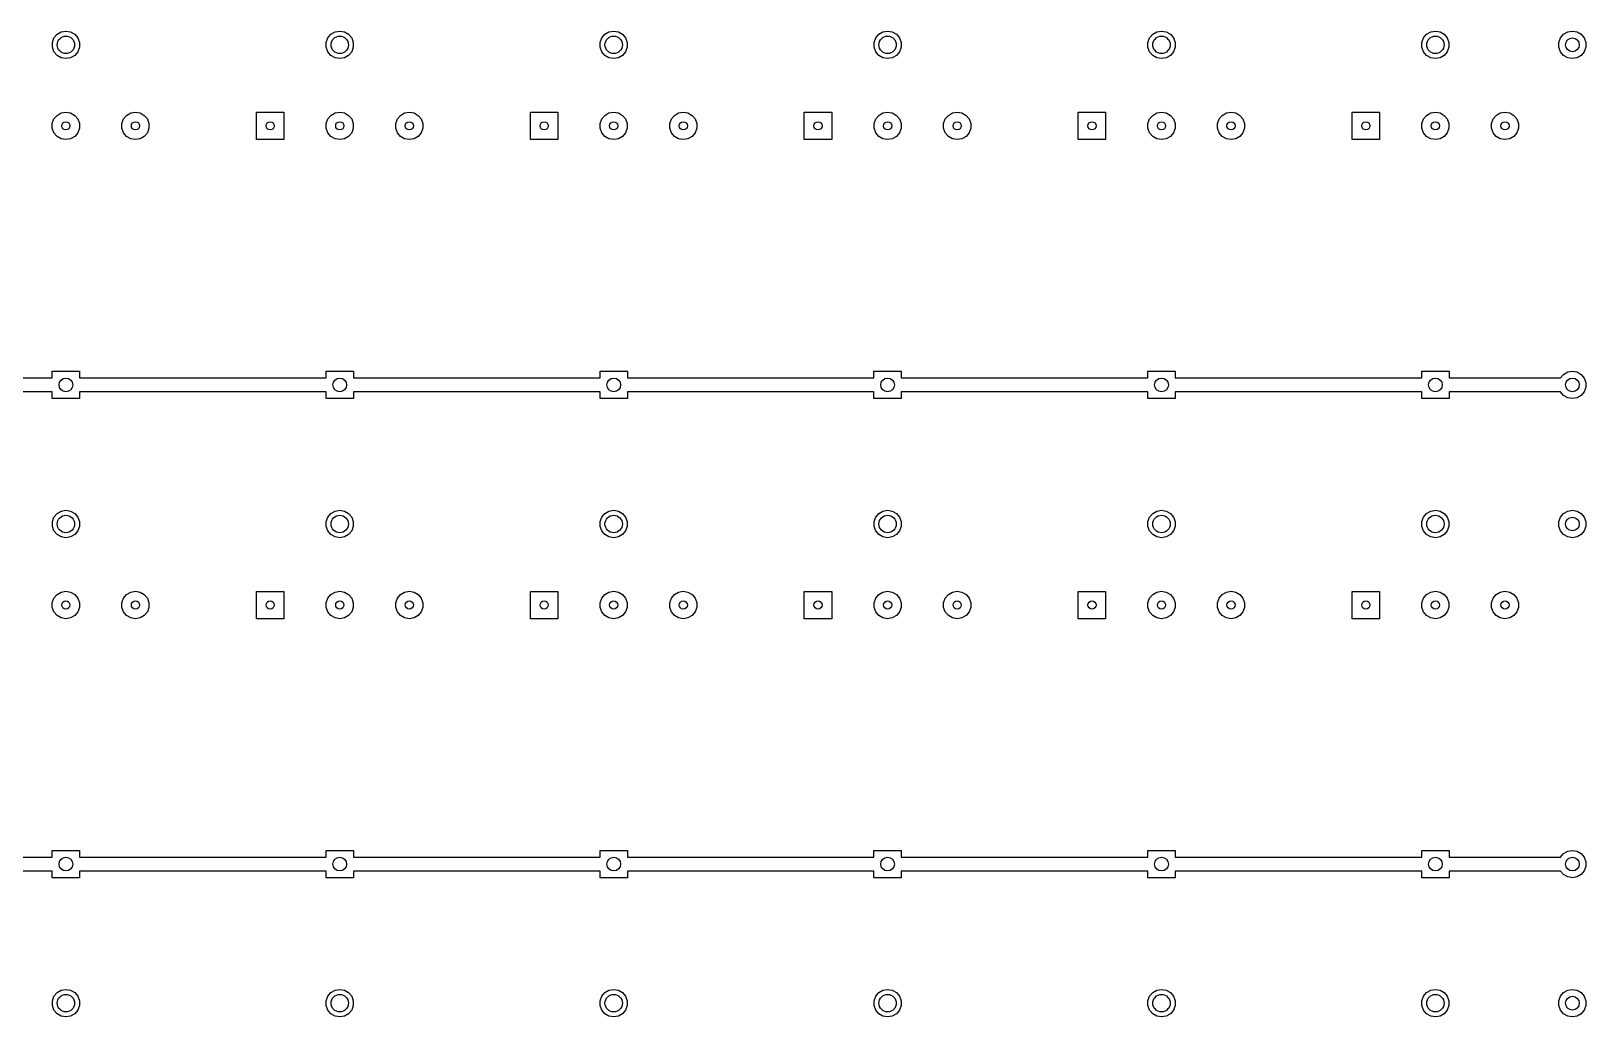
# Model space of a CAD drawing. Extents: x 183 to 424, y -367 to -69.
# Drawn here: x 307 to 420.5, y -291.1 to -219.1 of the extents above; entities that cross this region are included whole.
import ezdxf

# ---------------------------------------------------------------- set-up
doc = ezdxf.new("R2010")
doc.units = 0
doc.header["$MEASUREMENT"] = 0
doc.layers.add('BLACK', color=7, linetype='CONTINUOUS')

msp = doc.modelspace()

# ---------------------------------------------------------------- linework, layer by layer
at = {"layer": 'Black'}
for p, q in [((309.157, -219.137), (309.5, -219.077)), ((309.5, -219.077), (309.843, -219.137)), ((329.157, -219.137), (329.5, -219.077)), ((329.5, -219.077), (329.843, -219.137)), ((349.157, -219.137), (349.5, -219.077)), ((349.5, -219.077), (349.843, -219.137)), ((369.157, -219.137), (369.5, -219.077)), ((369.5, -219.077), (369.843, -219.137)), ((389.157, -219.137), (389.5, -219.077)), ((389.5, -219.077), (389.843, -219.137)), ((409.157, -219.137), (409.5, -219.077)), ((409.5, -219.077), (409.843, -219.137)), ((419.157, -219.137), (419.5, -219.077)), ((419.5, -219.077), (419.843, -219.137)), ((308.512, -219.906), (308.631, -219.578)), ((308.512, -220.254), (308.512, -219.906)), ((308.631, -219.578), (308.855, -219.311)), ((308.855, -219.311), (309.157, -219.137)), ((309.843, -219.137), (310.145, -219.311)), ((310.145, -219.311), (310.369, -219.578)), ((310.369, -219.578), (310.488, -219.906)), ((310.488, -219.906), (310.488, -220.254)), ((328.512, -219.906), (328.631, -219.578)), ((328.512, -220.254), (328.512, -219.906)), ((328.631, -219.578), (328.855, -219.311)), ((328.855, -219.311), (329.157, -219.137)), ((329.843, -219.137), (330.145, -219.311)), ((330.145, -219.311), (330.369, -219.578)), ((330.369, -219.578), (330.488, -219.906)), ((330.488, -219.906), (330.488, -220.254)), ((348.512, -219.906), (348.631, -219.578)), ((348.512, -220.254), (348.512, -219.906)), ((348.631, -219.578), (348.855, -219.311)), ((348.855, -219.311), (349.157, -219.137)), ((349.843, -219.137), (350.145, -219.311)), ((350.145, -219.311), (350.369, -219.578)), ((350.369, -219.578), (350.488, -219.906)), ((350.488, -219.906), (350.488, -220.254)), ((368.512, -219.906), (368.631, -219.578)), ((368.512, -220.254), (368.512, -219.906)), ((368.631, -219.578), (368.855, -219.311)), ((368.855, -219.311), (369.157, -219.137)), ((369.843, -219.137), (370.145, -219.311)), ((370.145, -219.311), (370.369, -219.578)), ((370.369, -219.578), (370.488, -219.906)), ((370.488, -219.906), (370.488, -220.254)), ((388.512, -219.906), (388.631, -219.578)), ((388.512, -220.254), (388.512, -219.906)), ((388.631, -219.578), (388.855, -219.311)), ((388.855, -219.311), (389.157, -219.137)), ((389.843, -219.137), (390.145, -219.311)), ((390.145, -219.311), (390.369, -219.578)), ((390.369, -219.578), (390.488, -219.906)), ((390.488, -219.906), (390.488, -220.254)), ((408.512, -219.906), (408.631, -219.578)), ((408.512, -220.254), (408.512, -219.906)), ((408.631, -219.578), (408.855, -219.311)), ((408.855, -219.311), (409.157, -219.137)), ((409.843, -219.137), (410.145, -219.311)), ((410.145, -219.311), (410.369, -219.578)), ((410.369, -219.578), (410.488, -219.906)), ((410.488, -219.906), (410.488, -220.254)), ((418.512, -219.906), (418.631, -219.578)), ((418.512, -220.254), (418.512, -219.906)), ((418.631, -219.578), (418.855, -219.311)), ((418.855, -219.311), (419.157, -219.137)), ((419.843, -219.137), (420.145, -219.311)), ((420.145, -219.311), (420.369, -219.578)), ((420.369, -219.578), (420.488, -219.906)), ((420.488, -219.906), (420.488, -220.254)), ((308.631, -220.582), (308.512, -220.254)), ((308.855, -220.849), (308.631, -220.582)), ((309.157, -221.023), (308.855, -220.849)), ((309.5, -221.083), (309.157, -221.023)), ((309.843, -221.023), (309.5, -221.083)), ((310.145, -220.849), (309.843, -221.023)), ((310.369, -220.582), (310.145, -220.849)), ((310.488, -220.254), (310.369, -220.582)), ((328.631, -220.582), (328.512, -220.254)), ((328.855, -220.849), (328.631, -220.582)), ((329.157, -221.023), (328.855, -220.849)), ((329.5, -221.083), (329.157, -221.023)), ((329.843, -221.023), (329.5, -221.083)), ((330.145, -220.849), (329.843, -221.023)), ((330.369, -220.582), (330.145, -220.849)), ((330.488, -220.254), (330.369, -220.582)), ((348.631, -220.582), (348.512, -220.254)), ((348.855, -220.849), (348.631, -220.582)), ((349.157, -221.023), (348.855, -220.849)), ((349.5, -221.083), (349.157, -221.023)), ((349.843, -221.023), (349.5, -221.083)), ((350.145, -220.849), (349.843, -221.023)), ((350.369, -220.582), (350.145, -220.849)), ((350.488, -220.254), (350.369, -220.582)), ((368.631, -220.582), (368.512, -220.254)), ((368.855, -220.849), (368.631, -220.582)), ((369.157, -221.023), (368.855, -220.849)), ((369.5, -221.083), (369.157, -221.023)), ((369.843, -221.023), (369.5, -221.083)), ((370.145, -220.849), (369.843, -221.023)), ((370.369, -220.582), (370.145, -220.849)), ((370.488, -220.254), (370.369, -220.582)), ((388.631, -220.582), (388.512, -220.254)), ((388.855, -220.849), (388.631, -220.582)), ((389.157, -221.023), (388.855, -220.849)), ((389.5, -221.083), (389.157, -221.023)), ((389.843, -221.023), (389.5, -221.083)), ((390.145, -220.849), (389.843, -221.023)), ((390.369, -220.582), (390.145, -220.849)), ((390.488, -220.254), (390.369, -220.582)), ((408.631, -220.582), (408.512, -220.254)), ((408.855, -220.849), (408.631, -220.582)), ((409.157, -221.023), (408.855, -220.849)), ((409.5, -221.083), (409.157, -221.023)), ((409.843, -221.023), (409.5, -221.083)), ((410.145, -220.849), (409.843, -221.023)), ((410.369, -220.582), (410.145, -220.849)), ((410.488, -220.254), (410.369, -220.582)), ((418.631, -220.582), (418.512, -220.254)), ((418.855, -220.849), (418.631, -220.582)), ((419.157, -221.023), (418.855, -220.849)), ((419.5, -221.083), (419.157, -221.023)), ((419.843, -221.023), (419.5, -221.083)), ((420.145, -220.849), (419.843, -221.023)), ((420.369, -220.582), (420.145, -220.849)), ((420.488, -220.254), (420.369, -220.582)), ((308.511, -225.826), (308.631, -225.498)), ((308.511, -226.174), (308.511, -225.826)), ((308.631, -225.498), (308.855, -225.231)), ((308.855, -225.231), (309.157, -225.057)), ((309.157, -225.057), (309.5, -224.996)), ((309.5, -224.996), (309.843, -225.057)), ((309.843, -225.057), (310.145, -225.231)), ((310.145, -225.231), (310.369, -225.498)), ((310.369, -225.498), (310.489, -225.826)), ((310.489, -225.826), (310.489, -226.174)), ((313.591, -225.826), (313.711, -225.498)), ((313.591, -226.174), (313.591, -225.826)), ((313.711, -225.498), (313.935, -225.231)), ((313.935, -225.231), (314.237, -225.057)), ((314.237, -225.057), (314.58, -224.996)), ((314.58, -224.996), (314.923, -225.057)), ((314.923, -225.057), (315.225, -225.231)), ((315.225, -225.231), (315.449, -225.498)), ((315.449, -225.498), (315.569, -225.826)), ((315.569, -225.826), (315.569, -226.174)), ((323.42, -227), (323.42, -225)), ((323.42, -225), (325.42, -225)), ((325.42, -225), (325.42, -227)), ((328.511, -225.826), (328.631, -225.498)), ((328.511, -226.174), (328.511, -225.826)), ((328.631, -225.498), (328.855, -225.231)), ((328.855, -225.231), (329.157, -225.057)), ((329.157, -225.057), (329.5, -224.996)), ((329.5, -224.996), (329.843, -225.057)), ((329.843, -225.057), (330.145, -225.231)), ((330.145, -225.231), (330.369, -225.498)), ((330.369, -225.498), (330.489, -225.826)), ((330.489, -225.826), (330.489, -226.174)), ((333.591, -225.826), (333.711, -225.498)), ((333.591, -226.174), (333.591, -225.826)), ((333.711, -225.498), (333.935, -225.231)), ((333.935, -225.231), (334.237, -225.057)), ((334.237, -225.057), (334.58, -224.996)), ((334.58, -224.996), (334.923, -225.057)), ((334.923, -225.057), (335.225, -225.231)), ((335.225, -225.231), (335.449, -225.498)), ((335.449, -225.498), (335.569, -225.826)), ((335.569, -225.826), (335.569, -226.174)), ((343.42, -227), (343.42, -225)), ((343.42, -225), (345.42, -225)), ((345.42, -225), (345.42, -227)), ((348.511, -225.826), (348.631, -225.498)), ((348.511, -226.174), (348.511, -225.826)), ((348.631, -225.498), (348.855, -225.231)), ((348.855, -225.231), (349.157, -225.057)), ((349.157, -225.057), (349.5, -224.996)), ((349.5, -224.996), (349.843, -225.057)), ((349.843, -225.057), (350.145, -225.231)), ((350.145, -225.231), (350.369, -225.498)), ((350.369, -225.498), (350.489, -225.826)), ((350.489, -225.826), (350.489, -226.174)), ((353.591, -225.826), (353.711, -225.498)), ((353.591, -226.174), (353.591, -225.826)), ((353.711, -225.498), (353.935, -225.231)), ((353.935, -225.231), (354.237, -225.057)), ((354.237, -225.057), (354.58, -224.996)), ((354.58, -224.996), (354.923, -225.057)), ((354.923, -225.057), (355.225, -225.231)), ((355.225, -225.231), (355.449, -225.498)), ((355.449, -225.498), (355.569, -225.826)), ((355.569, -225.826), (355.569, -226.174)), ((363.42, -227), (363.42, -225)), ((363.42, -225), (365.42, -225)), ((365.42, -225), (365.42, -227)), ((368.511, -225.826), (368.631, -225.498)), ((368.511, -226.174), (368.511, -225.826)), ((368.631, -225.498), (368.855, -225.231)), ((368.855, -225.231), (369.157, -225.057)), ((369.157, -225.057), (369.5, -224.996)), ((369.5, -224.996), (369.843, -225.057)), ((369.843, -225.057), (370.145, -225.231)), ((370.145, -225.231), (370.369, -225.498)), ((370.369, -225.498), (370.489, -225.826)), ((370.489, -225.826), (370.489, -226.174)), ((373.591, -225.826), (373.711, -225.498)), ((373.591, -226.174), (373.591, -225.826)), ((373.711, -225.498), (373.935, -225.231)), ((373.935, -225.231), (374.237, -225.057)), ((374.237, -225.057), (374.58, -224.996)), ((374.58, -224.996), (374.923, -225.057)), ((374.923, -225.057), (375.225, -225.231)), ((375.225, -225.231), (375.449, -225.498)), ((375.449, -225.498), (375.569, -225.826)), ((375.569, -225.826), (375.569, -226.174)), ((383.42, -227), (383.42, -225)), ((383.42, -225), (385.42, -225)), ((385.42, -225), (385.42, -227)), ((388.511, -225.826), (388.631, -225.498)), ((388.511, -226.174), (388.511, -225.826)), ((388.631, -225.498), (388.855, -225.231)), ((388.855, -225.231), (389.157, -225.057)), ((389.157, -225.057), (389.5, -224.996)), ((389.5, -224.996), (389.843, -225.057)), ((389.843, -225.057), (390.145, -225.231)), ((390.145, -225.231), (390.369, -225.498)), ((390.369, -225.498), (390.489, -225.826)), ((390.489, -225.826), (390.489, -226.174)), ((393.591, -225.826), (393.711, -225.498)), ((393.591, -226.174), (393.591, -225.826)), ((393.711, -225.498), (393.935, -225.231)), ((393.935, -225.231), (394.237, -225.057)), ((394.237, -225.057), (394.58, -224.996)), ((394.58, -224.996), (394.923, -225.057)), ((394.923, -225.057), (395.225, -225.231)), ((395.225, -225.231), (395.449, -225.498)), ((395.449, -225.498), (395.569, -225.826)), ((395.569, -225.826), (395.569, -226.174)), ((403.42, -227), (403.42, -225)), ((403.42, -225), (405.42, -225)), ((405.42, -225), (405.42, -227)), ((408.511, -225.826), (408.631, -225.498)), ((408.511, -226.174), (408.511, -225.826)), ((408.631, -225.498), (408.855, -225.231)), ((408.855, -225.231), (409.157, -225.057)), ((409.157, -225.057), (409.5, -224.996)), ((409.5, -224.996), (409.843, -225.057)), ((409.843, -225.057), (410.145, -225.231)), ((410.145, -225.231), (410.369, -225.498)), ((410.369, -225.498), (410.489, -225.826)), ((410.489, -225.826), (410.489, -226.174)), ((413.591, -225.826), (413.711, -225.498)), ((413.591, -226.174), (413.591, -225.826)), ((413.711, -225.498), (413.935, -225.231)), ((413.935, -225.231), (414.237, -225.057)), ((414.237, -225.057), (414.58, -224.996)), ((414.58, -224.996), (414.923, -225.057)), ((414.923, -225.057), (415.225, -225.231)), ((415.225, -225.231), (415.449, -225.498)), ((415.449, -225.498), (415.569, -225.826)), ((415.569, -225.826), (415.569, -226.174)), ((308.631, -226.502), (308.511, -226.174)), ((308.855, -226.769), (308.631, -226.502)), ((309.157, -226.943), (308.855, -226.769)), ((309.5, -227.004), (309.157, -226.943)), ((309.843, -226.943), (309.5, -227.004)), ((310.145, -226.769), (309.843, -226.943)), ((310.369, -226.502), (310.145, -226.769)), ((310.489, -226.174), (310.369, -226.502)), ((313.711, -226.502), (313.591, -226.174)), ((313.935, -226.769), (313.711, -226.502)), ((314.237, -226.943), (313.935, -226.769)), ((314.58, -227.004), (314.237, -226.943)), ((314.923, -226.943), (314.58, -227.004)), ((315.225, -226.769), (314.923, -226.943)), ((315.449, -226.502), (315.225, -226.769)), ((315.569, -226.174), (315.449, -226.502)), ((325.42, -227), (323.42, -227)), ((328.631, -226.502), (328.511, -226.174)), ((328.855, -226.769), (328.631, -226.502)), ((329.157, -226.943), (328.855, -226.769)), ((329.5, -227.004), (329.157, -226.943)), ((329.843, -226.943), (329.5, -227.004)), ((330.145, -226.769), (329.843, -226.943)), ((330.369, -226.502), (330.145, -226.769)), ((330.489, -226.174), (330.369, -226.502)), ((333.711, -226.502), (333.591, -226.174)), ((333.935, -226.769), (333.711, -226.502)), ((334.237, -226.943), (333.935, -226.769)), ((334.58, -227.004), (334.237, -226.943)), ((334.923, -226.943), (334.58, -227.004)), ((335.225, -226.769), (334.923, -226.943)), ((335.449, -226.502), (335.225, -226.769)), ((335.569, -226.174), (335.449, -226.502)), ((345.42, -227), (343.42, -227)), ((348.631, -226.502), (348.511, -226.174)), ((348.855, -226.769), (348.631, -226.502)), ((349.157, -226.943), (348.855, -226.769)), ((349.5, -227.004), (349.157, -226.943)), ((349.843, -226.943), (349.5, -227.004)), ((350.145, -226.769), (349.843, -226.943)), ((350.369, -226.502), (350.145, -226.769)), ((350.489, -226.174), (350.369, -226.502)), ((353.711, -226.502), (353.591, -226.174)), ((353.935, -226.769), (353.711, -226.502)), ((354.237, -226.943), (353.935, -226.769)), ((354.58, -227.004), (354.237, -226.943)), ((354.923, -226.943), (354.58, -227.004)), ((355.225, -226.769), (354.923, -226.943)), ((355.449, -226.502), (355.225, -226.769)), ((355.569, -226.174), (355.449, -226.502)), ((365.42, -227), (363.42, -227)), ((368.631, -226.502), (368.511, -226.174)), ((368.855, -226.769), (368.631, -226.502)), ((369.157, -226.943), (368.855, -226.769)), ((369.5, -227.004), (369.157, -226.943)), ((369.843, -226.943), (369.5, -227.004)), ((370.145, -226.769), (369.843, -226.943)), ((370.369, -226.502), (370.145, -226.769)), ((370.489, -226.174), (370.369, -226.502)), ((373.711, -226.502), (373.591, -226.174)), ((373.935, -226.769), (373.711, -226.502)), ((374.237, -226.943), (373.935, -226.769)), ((374.58, -227.004), (374.237, -226.943)), ((374.923, -226.943), (374.58, -227.004)), ((375.225, -226.769), (374.923, -226.943)), ((375.449, -226.502), (375.225, -226.769)), ((375.569, -226.174), (375.449, -226.502)), ((385.42, -227), (383.42, -227)), ((388.631, -226.502), (388.511, -226.174)), ((388.855, -226.769), (388.631, -226.502)), ((389.157, -226.943), (388.855, -226.769)), ((389.5, -227.004), (389.157, -226.943)), ((389.843, -226.943), (389.5, -227.004)), ((390.145, -226.769), (389.843, -226.943)), ((390.369, -226.502), (390.145, -226.769)), ((390.489, -226.174), (390.369, -226.502)), ((393.711, -226.502), (393.591, -226.174)), ((393.935, -226.769), (393.711, -226.502)), ((394.237, -226.943), (393.935, -226.769)), ((394.58, -227.004), (394.237, -226.943)), ((394.923, -226.943), (394.58, -227.004)), ((395.225, -226.769), (394.923, -226.943)), ((395.449, -226.502), (395.225, -226.769)), ((395.569, -226.174), (395.449, -226.502)), ((405.42, -227), (403.42, -227)), ((408.631, -226.502), (408.511, -226.174)), ((408.855, -226.769), (408.631, -226.502)), ((409.157, -226.943), (408.855, -226.769)), ((409.5, -227.004), (409.157, -226.943)), ((409.843, -226.943), (409.5, -227.004)), ((410.145, -226.769), (409.843, -226.943)), ((410.369, -226.502), (410.145, -226.769)), ((410.489, -226.174), (410.369, -226.502)), ((413.711, -226.502), (413.591, -226.174)), ((413.935, -226.769), (413.711, -226.502)), ((414.237, -226.943), (413.935, -226.769)), ((414.58, -227.004), (414.237, -226.943)), ((414.923, -226.943), (414.58, -227.004)), ((415.225, -226.769), (414.923, -226.943)), ((415.449, -226.502), (415.225, -226.769)), ((415.569, -226.174), (415.449, -226.502)), ((308.501, -244.412), (308.501, -243.921)), ((308.501, -243.921), (310.499, -243.921)), ((310.499, -243.921), (310.499, -244.412)), ((328.501, -244.412), (328.501, -243.921)), ((328.501, -243.921), (330.499, -243.921)), ((330.499, -243.921), (330.499, -244.412)), ((348.501, -244.412), (348.501, -243.921)), ((348.501, -243.921), (350.499, -243.921)), ((350.499, -243.921), (350.499, -244.412)), ((368.501, -244.412), (368.501, -243.921)), ((368.501, -243.921), (370.499, -243.921)), ((370.499, -243.921), (370.499, -244.412)), ((388.501, -244.412), (388.501, -243.921)), ((388.501, -243.921), (390.499, -243.921)), ((390.499, -243.921), (390.499, -244.412)), ((408.501, -244.412), (408.501, -243.921)), ((408.501, -243.921), (410.499, -243.921)), ((410.499, -243.921), (410.499, -244.412)), ((418.855, -244.151), (419.157, -243.977)), ((419.157, -243.977), (419.5, -243.917)), ((419.5, -243.917), (419.843, -243.977)), ((419.843, -243.977), (420.145, -244.151)), ((290.499, -244.412), (308.501, -244.412)), ((310.499, -244.412), (328.501, -244.412)), ((330.499, -244.412), (348.501, -244.412)), ((350.499, -244.412), (368.501, -244.412)), ((370.499, -244.412), (388.501, -244.412)), ((390.499, -244.412), (408.501, -244.412)), ((410.499, -244.412), (418.636, -244.412)), ((418.636, -244.412), (418.855, -244.151)), ((420.145, -244.151), (420.369, -244.418)), ((420.369, -244.418), (420.488, -244.746)), ((420.488, -245.094), (420.369, -245.422)), ((420.488, -244.746), (420.488, -245.094)), ((308.501, -245.428), (290.499, -245.428)), ((308.501, -245.919), (308.501, -245.428)), ((310.499, -245.919), (308.501, -245.919)), ((328.501, -245.428), (310.499, -245.428)), ((310.499, -245.428), (310.499, -245.919)), ((328.501, -245.919), (328.501, -245.428)), ((330.499, -245.919), (328.501, -245.919)), ((348.501, -245.428), (330.499, -245.428)), ((330.499, -245.428), (330.499, -245.919)), ((348.501, -245.919), (348.501, -245.428)), ((350.499, -245.919), (348.501, -245.919)), ((368.501, -245.428), (350.499, -245.428)), ((350.499, -245.428), (350.499, -245.919)), ((368.501, -245.919), (368.501, -245.428)), ((370.499, -245.919), (368.501, -245.919)), ((388.501, -245.428), (370.499, -245.428)), ((370.499, -245.428), (370.499, -245.919)), ((388.501, -245.919), (388.501, -245.428)), ((390.499, -245.919), (388.501, -245.919)), ((408.501, -245.428), (390.499, -245.428)), ((390.499, -245.428), (390.499, -245.919)), ((408.501, -245.919), (408.501, -245.428)), ((410.499, -245.919), (408.501, -245.919)), ((418.636, -245.428), (410.499, -245.428)), ((410.499, -245.428), (410.499, -245.919)), ((418.855, -245.689), (418.636, -245.428)), ((419.157, -245.863), (418.855, -245.689)), ((419.5, -245.923), (419.157, -245.863)), ((419.843, -245.863), (419.5, -245.923)), ((420.145, -245.689), (419.843, -245.863)), ((420.369, -245.422), (420.145, -245.689)), ((308.855, -254.311), (309.157, -254.137)), ((309.157, -254.137), (309.5, -254.077)), ((309.5, -254.077), (309.843, -254.137)), ((309.843, -254.137), (310.145, -254.311)), ((328.855, -254.311), (329.157, -254.137)), ((329.157, -254.137), (329.5, -254.077)), ((329.5, -254.077), (329.843, -254.137)), ((329.843, -254.137), (330.145, -254.311)), ((348.855, -254.311), (349.157, -254.137)), ((349.157, -254.137), (349.5, -254.077)), ((349.5, -254.077), (349.843, -254.137)), ((349.843, -254.137), (350.145, -254.311)), ((368.855, -254.311), (369.157, -254.137)), ((369.157, -254.137), (369.5, -254.077)), ((369.5, -254.077), (369.843, -254.137)), ((369.843, -254.137), (370.145, -254.311)), ((388.855, -254.311), (389.157, -254.137)), ((389.157, -254.137), (389.5, -254.077)), ((389.5, -254.077), (389.843, -254.137)), ((389.843, -254.137), (390.145, -254.311)), ((408.855, -254.311), (409.157, -254.137)), ((409.157, -254.137), (409.5, -254.077)), ((409.5, -254.077), (409.843, -254.137)), ((409.843, -254.137), (410.145, -254.311)), ((418.855, -254.311), (419.157, -254.137)), ((419.157, -254.137), (419.5, -254.077)), ((419.5, -254.077), (419.843, -254.137)), ((419.843, -254.137), (420.145, -254.311)), ((308.512, -254.906), (308.631, -254.578)), ((308.512, -255.254), (308.512, -254.906)), ((308.631, -255.582), (308.512, -255.254)), ((308.631, -254.578), (308.855, -254.311)), ((310.145, -254.311), (310.369, -254.578)), ((310.369, -254.578), (310.488, -254.906)), ((310.488, -255.254), (310.369, -255.582)), ((310.488, -254.906), (310.488, -255.254)), ((328.512, -254.906), (328.631, -254.578)), ((328.512, -255.254), (328.512, -254.906)), ((328.631, -255.582), (328.512, -255.254)), ((328.631, -254.578), (328.855, -254.311)), ((330.145, -254.311), (330.369, -254.578)), ((330.369, -254.578), (330.488, -254.906)), ((330.488, -255.254), (330.369, -255.582)), ((330.488, -254.906), (330.488, -255.254)), ((348.512, -254.906), (348.631, -254.578)), ((348.512, -255.254), (348.512, -254.906)), ((348.631, -255.582), (348.512, -255.254)), ((348.631, -254.578), (348.855, -254.311)), ((350.145, -254.311), (350.369, -254.578)), ((350.369, -254.578), (350.488, -254.906)), ((350.488, -255.254), (350.369, -255.582)), ((350.488, -254.906), (350.488, -255.254)), ((368.512, -254.906), (368.631, -254.578)), ((368.512, -255.254), (368.512, -254.906)), ((368.631, -255.582), (368.512, -255.254)), ((368.631, -254.578), (368.855, -254.311)), ((370.145, -254.311), (370.369, -254.578)), ((370.369, -254.578), (370.488, -254.906)), ((370.488, -255.254), (370.369, -255.582)), ((370.488, -254.906), (370.488, -255.254)), ((388.512, -254.906), (388.631, -254.578)), ((388.512, -255.254), (388.512, -254.906)), ((388.631, -255.582), (388.512, -255.254)), ((388.631, -254.578), (388.855, -254.311)), ((390.145, -254.311), (390.369, -254.578)), ((390.369, -254.578), (390.488, -254.906)), ((390.488, -255.254), (390.369, -255.582)), ((390.488, -254.906), (390.488, -255.254)), ((408.512, -254.906), (408.631, -254.578)), ((408.512, -255.254), (408.512, -254.906)), ((408.631, -255.582), (408.512, -255.254)), ((408.631, -254.578), (408.855, -254.311)), ((410.145, -254.311), (410.369, -254.578)), ((410.369, -254.578), (410.488, -254.906)), ((410.488, -255.254), (410.369, -255.582)), ((410.488, -254.906), (410.488, -255.254)), ((418.512, -254.906), (418.631, -254.578)), ((418.512, -255.254), (418.512, -254.906)), ((418.631, -255.582), (418.512, -255.254)), ((418.631, -254.578), (418.855, -254.311)), ((420.145, -254.311), (420.369, -254.578)), ((420.369, -254.578), (420.488, -254.906)), ((420.488, -255.254), (420.369, -255.582)), ((420.488, -254.906), (420.488, -255.254)), ((308.855, -255.849), (308.631, -255.582)), ((309.157, -256.023), (308.855, -255.849)), ((309.5, -256.083), (309.157, -256.023)), ((309.843, -256.023), (309.5, -256.083)), ((310.145, -255.849), (309.843, -256.023)), ((310.369, -255.582), (310.145, -255.849)), ((328.855, -255.849), (328.631, -255.582)), ((329.157, -256.023), (328.855, -255.849)), ((329.5, -256.083), (329.157, -256.023)), ((329.843, -256.023), (329.5, -256.083)), ((330.145, -255.849), (329.843, -256.023)), ((330.369, -255.582), (330.145, -255.849)), ((348.855, -255.849), (348.631, -255.582)), ((349.157, -256.023), (348.855, -255.849)), ((349.5, -256.083), (349.157, -256.023)), ((349.843, -256.023), (349.5, -256.083)), ((350.145, -255.849), (349.843, -256.023)), ((350.369, -255.582), (350.145, -255.849)), ((368.855, -255.849), (368.631, -255.582)), ((369.157, -256.023), (368.855, -255.849)), ((369.5, -256.083), (369.157, -256.023)), ((369.843, -256.023), (369.5, -256.083)), ((370.145, -255.849), (369.843, -256.023)), ((370.369, -255.582), (370.145, -255.849)), ((388.855, -255.849), (388.631, -255.582)), ((389.157, -256.023), (388.855, -255.849)), ((389.5, -256.083), (389.157, -256.023)), ((389.843, -256.023), (389.5, -256.083)), ((390.145, -255.849), (389.843, -256.023)), ((390.369, -255.582), (390.145, -255.849)), ((408.855, -255.849), (408.631, -255.582)), ((409.157, -256.023), (408.855, -255.849)), ((409.5, -256.083), (409.157, -256.023)), ((409.843, -256.023), (409.5, -256.083)), ((410.145, -255.849), (409.843, -256.023)), ((410.369, -255.582), (410.145, -255.849)), ((418.855, -255.849), (418.631, -255.582)), ((419.157, -256.023), (418.855, -255.849)), ((419.5, -256.083), (419.157, -256.023)), ((419.843, -256.023), (419.5, -256.083)), ((420.145, -255.849), (419.843, -256.023)), ((420.369, -255.582), (420.145, -255.849)), ((308.511, -260.826), (308.631, -260.498)), ((308.511, -261.174), (308.511, -260.826)), ((308.631, -260.498), (308.855, -260.231)), ((308.855, -260.231), (309.157, -260.057)), ((309.157, -260.057), (309.5, -259.996)), ((309.5, -259.996), (309.843, -260.057)), ((309.843, -260.057), (310.145, -260.231)), ((310.145, -260.231), (310.369, -260.498)), ((310.369, -260.498), (310.489, -260.826)), ((310.489, -260.826), (310.489, -261.174)), ((313.591, -260.826), (313.711, -260.498)), ((313.591, -261.174), (313.591, -260.826)), ((313.711, -260.498), (313.935, -260.231)), ((313.935, -260.231), (314.237, -260.057)), ((314.237, -260.057), (314.58, -259.996)), ((314.58, -259.996), (314.923, -260.057)), ((314.923, -260.057), (315.225, -260.231)), ((315.225, -260.231), (315.449, -260.498)), ((315.449, -260.498), (315.569, -260.826)), ((315.569, -260.826), (315.569, -261.174)), ((323.42, -262), (323.42, -260)), ((323.42, -260), (325.42, -260)), ((325.42, -260), (325.42, -262)), ((328.511, -260.826), (328.631, -260.498)), ((328.511, -261.174), (328.511, -260.826)), ((328.631, -260.498), (328.855, -260.231)), ((328.855, -260.231), (329.157, -260.057)), ((329.157, -260.057), (329.5, -259.996)), ((329.5, -259.996), (329.843, -260.057)), ((329.843, -260.057), (330.145, -260.231)), ((330.145, -260.231), (330.369, -260.498)), ((330.369, -260.498), (330.489, -260.826)), ((330.489, -260.826), (330.489, -261.174)), ((333.591, -260.826), (333.711, -260.498)), ((333.591, -261.174), (333.591, -260.826)), ((333.711, -260.498), (333.935, -260.231)), ((333.935, -260.231), (334.237, -260.057)), ((334.237, -260.057), (334.58, -259.996)), ((334.58, -259.996), (334.923, -260.057)), ((334.923, -260.057), (335.225, -260.231)), ((335.225, -260.231), (335.449, -260.498)), ((335.449, -260.498), (335.569, -260.826)), ((335.569, -260.826), (335.569, -261.174)), ((343.42, -262), (343.42, -260)), ((343.42, -260), (345.42, -260)), ((345.42, -260), (345.42, -262)), ((348.511, -260.826), (348.631, -260.498)), ((348.511, -261.174), (348.511, -260.826)), ((348.631, -260.498), (348.855, -260.231)), ((348.855, -260.231), (349.157, -260.057)), ((349.157, -260.057), (349.5, -259.996)), ((349.5, -259.996), (349.843, -260.057)), ((349.843, -260.057), (350.145, -260.231)), ((350.145, -260.231), (350.369, -260.498)), ((350.369, -260.498), (350.489, -260.826)), ((350.489, -260.826), (350.489, -261.174)), ((353.591, -260.826), (353.711, -260.498)), ((353.591, -261.174), (353.591, -260.826)), ((353.711, -260.498), (353.935, -260.231)), ((353.935, -260.231), (354.237, -260.057)), ((354.237, -260.057), (354.58, -259.996)), ((354.58, -259.996), (354.923, -260.057)), ((354.923, -260.057), (355.225, -260.231)), ((355.225, -260.231), (355.449, -260.498)), ((355.449, -260.498), (355.569, -260.826)), ((355.569, -260.826), (355.569, -261.174)), ((363.42, -262), (363.42, -260)), ((363.42, -260), (365.42, -260)), ((365.42, -260), (365.42, -262)), ((368.511, -260.826), (368.631, -260.498)), ((368.511, -261.174), (368.511, -260.826)), ((368.631, -260.498), (368.855, -260.231)), ((368.855, -260.231), (369.157, -260.057)), ((369.157, -260.057), (369.5, -259.996)), ((369.5, -259.996), (369.843, -260.057)), ((369.843, -260.057), (370.145, -260.231)), ((370.145, -260.231), (370.369, -260.498)), ((370.369, -260.498), (370.489, -260.826)), ((370.489, -260.826), (370.489, -261.174)), ((373.591, -260.826), (373.711, -260.498)), ((373.591, -261.174), (373.591, -260.826)), ((373.711, -260.498), (373.935, -260.231)), ((373.935, -260.231), (374.237, -260.057)), ((374.237, -260.057), (374.58, -259.996)), ((374.58, -259.996), (374.923, -260.057)), ((374.923, -260.057), (375.225, -260.231)), ((375.225, -260.231), (375.449, -260.498)), ((375.449, -260.498), (375.569, -260.826)), ((375.569, -260.826), (375.569, -261.174)), ((383.42, -262), (383.42, -260)), ((383.42, -260), (385.42, -260)), ((385.42, -260), (385.42, -262)), ((388.511, -260.826), (388.631, -260.498)), ((388.511, -261.174), (388.511, -260.826)), ((388.631, -260.498), (388.855, -260.231)), ((388.855, -260.231), (389.157, -260.057)), ((389.157, -260.057), (389.5, -259.996)), ((389.5, -259.996), (389.843, -260.057)), ((389.843, -260.057), (390.145, -260.231)), ((390.145, -260.231), (390.369, -260.498)), ((390.369, -260.498), (390.489, -260.826)), ((390.489, -260.826), (390.489, -261.174)), ((393.591, -260.826), (393.711, -260.498)), ((393.591, -261.174), (393.591, -260.826)), ((393.711, -260.498), (393.935, -260.231)), ((393.935, -260.231), (394.237, -260.057)), ((394.237, -260.057), (394.58, -259.996)), ((394.58, -259.996), (394.923, -260.057)), ((394.923, -260.057), (395.225, -260.231)), ((395.225, -260.231), (395.449, -260.498)), ((395.449, -260.498), (395.569, -260.826)), ((395.569, -260.826), (395.569, -261.174)), ((403.42, -262), (403.42, -260)), ((403.42, -260), (405.42, -260)), ((405.42, -260), (405.42, -262)), ((408.511, -260.826), (408.631, -260.498)), ((408.511, -261.174), (408.511, -260.826)), ((408.631, -260.498), (408.855, -260.231)), ((408.855, -260.231), (409.157, -260.057)), ((409.157, -260.057), (409.5, -259.996)), ((409.5, -259.996), (409.843, -260.057)), ((409.843, -260.057), (410.145, -260.231)), ((410.145, -260.231), (410.369, -260.498)), ((410.369, -260.498), (410.489, -260.826)), ((410.489, -260.826), (410.489, -261.174)), ((413.591, -260.826), (413.711, -260.498)), ((413.591, -261.174), (413.591, -260.826)), ((413.711, -260.498), (413.935, -260.231)), ((413.935, -260.231), (414.237, -260.057)), ((414.237, -260.057), (414.58, -259.996)), ((414.58, -259.996), (414.923, -260.057)), ((414.923, -260.057), (415.225, -260.231)), ((415.225, -260.231), (415.449, -260.498)), ((415.449, -260.498), (415.569, -260.826)), ((415.569, -260.826), (415.569, -261.174)), ((308.631, -261.502), (308.511, -261.174)), ((308.855, -261.769), (308.631, -261.502)), ((309.157, -261.943), (308.855, -261.769)), ((309.5, -262.004), (309.157, -261.943)), ((309.843, -261.943), (309.5, -262.004)), ((310.145, -261.769), (309.843, -261.943)), ((310.369, -261.502), (310.145, -261.769)), ((310.489, -261.174), (310.369, -261.502)), ((313.711, -261.502), (313.591, -261.174)), ((313.935, -261.769), (313.711, -261.502)), ((314.237, -261.943), (313.935, -261.769)), ((314.58, -262.004), (314.237, -261.943)), ((314.923, -261.943), (314.58, -262.004)), ((315.225, -261.769), (314.923, -261.943)), ((315.449, -261.502), (315.225, -261.769)), ((315.569, -261.174), (315.449, -261.502)), ((325.42, -262), (323.42, -262)), ((328.631, -261.502), (328.511, -261.174)), ((328.855, -261.769), (328.631, -261.502)), ((329.157, -261.943), (328.855, -261.769)), ((329.5, -262.004), (329.157, -261.943)), ((329.843, -261.943), (329.5, -262.004)), ((330.145, -261.769), (329.843, -261.943)), ((330.369, -261.502), (330.145, -261.769)), ((330.489, -261.174), (330.369, -261.502)), ((333.711, -261.502), (333.591, -261.174)), ((333.935, -261.769), (333.711, -261.502)), ((334.237, -261.943), (333.935, -261.769)), ((334.58, -262.004), (334.237, -261.943)), ((334.923, -261.943), (334.58, -262.004)), ((335.225, -261.769), (334.923, -261.943)), ((335.449, -261.502), (335.225, -261.769)), ((335.569, -261.174), (335.449, -261.502)), ((345.42, -262), (343.42, -262)), ((348.631, -261.502), (348.511, -261.174)), ((348.855, -261.769), (348.631, -261.502)), ((349.157, -261.943), (348.855, -261.769)), ((349.5, -262.004), (349.157, -261.943)), ((349.843, -261.943), (349.5, -262.004)), ((350.145, -261.769), (349.843, -261.943)), ((350.369, -261.502), (350.145, -261.769)), ((350.489, -261.174), (350.369, -261.502)), ((353.711, -261.502), (353.591, -261.174)), ((353.935, -261.769), (353.711, -261.502)), ((354.237, -261.943), (353.935, -261.769)), ((354.58, -262.004), (354.237, -261.943)), ((354.923, -261.943), (354.58, -262.004)), ((355.225, -261.769), (354.923, -261.943)), ((355.449, -261.502), (355.225, -261.769)), ((355.569, -261.174), (355.449, -261.502)), ((365.42, -262), (363.42, -262)), ((368.631, -261.502), (368.511, -261.174)), ((368.855, -261.769), (368.631, -261.502)), ((369.157, -261.943), (368.855, -261.769)), ((369.5, -262.004), (369.157, -261.943)), ((369.843, -261.943), (369.5, -262.004)), ((370.145, -261.769), (369.843, -261.943)), ((370.369, -261.502), (370.145, -261.769)), ((370.489, -261.174), (370.369, -261.502)), ((373.711, -261.502), (373.591, -261.174)), ((373.935, -261.769), (373.711, -261.502)), ((374.237, -261.943), (373.935, -261.769)), ((374.58, -262.004), (374.237, -261.943)), ((374.923, -261.943), (374.58, -262.004)), ((375.225, -261.769), (374.923, -261.943)), ((375.449, -261.502), (375.225, -261.769)), ((375.569, -261.174), (375.449, -261.502)), ((385.42, -262), (383.42, -262)), ((388.631, -261.502), (388.511, -261.174)), ((388.855, -261.769), (388.631, -261.502)), ((389.157, -261.943), (388.855, -261.769)), ((389.5, -262.004), (389.157, -261.943)), ((389.843, -261.943), (389.5, -262.004)), ((390.145, -261.769), (389.843, -261.943)), ((390.369, -261.502), (390.145, -261.769)), ((390.489, -261.174), (390.369, -261.502)), ((393.711, -261.502), (393.591, -261.174)), ((393.935, -261.769), (393.711, -261.502)), ((394.237, -261.943), (393.935, -261.769)), ((394.58, -262.004), (394.237, -261.943)), ((394.923, -261.943), (394.58, -262.004)), ((395.225, -261.769), (394.923, -261.943)), ((395.449, -261.502), (395.225, -261.769)), ((395.569, -261.174), (395.449, -261.502)), ((405.42, -262), (403.42, -262)), ((408.631, -261.502), (408.511, -261.174)), ((408.855, -261.769), (408.631, -261.502)), ((409.157, -261.943), (408.855, -261.769)), ((409.5, -262.004), (409.157, -261.943)), ((409.843, -261.943), (409.5, -262.004)), ((410.145, -261.769), (409.843, -261.943)), ((410.369, -261.502), (410.145, -261.769)), ((410.489, -261.174), (410.369, -261.502)), ((413.711, -261.502), (413.591, -261.174)), ((413.935, -261.769), (413.711, -261.502)), ((414.237, -261.943), (413.935, -261.769)), ((414.58, -262.004), (414.237, -261.943)), ((414.923, -261.943), (414.58, -262.004)), ((415.225, -261.769), (414.923, -261.943)), ((415.449, -261.502), (415.225, -261.769)), ((415.569, -261.174), (415.449, -261.502)), ((308.501, -279.412), (308.501, -278.921)), ((308.501, -278.921), (310.499, -278.921)), ((310.499, -278.921), (310.499, -279.412)), ((328.501, -279.412), (328.501, -278.921)), ((328.501, -278.921), (330.499, -278.921)), ((330.499, -278.921), (330.499, -279.412)), ((348.501, -279.412), (348.501, -278.921)), ((348.501, -278.921), (350.499, -278.921)), ((350.499, -278.921), (350.499, -279.412)), ((368.501, -279.412), (368.501, -278.921)), ((368.501, -278.921), (370.499, -278.921)), ((370.499, -278.921), (370.499, -279.412)), ((388.501, -279.412), (388.501, -278.921)), ((388.501, -278.921), (390.499, -278.921)), ((390.499, -278.921), (390.499, -279.412)), ((408.501, -279.412), (408.501, -278.921)), ((408.501, -278.921), (410.499, -278.921)), ((410.499, -278.921), (410.499, -279.412)), ((418.636, -279.412), (418.855, -279.151)), ((418.855, -279.151), (419.157, -278.977)), ((419.157, -278.977), (419.5, -278.917)), ((419.5, -278.917), (419.843, -278.977)), ((419.843, -278.977), (420.145, -279.151)), ((420.145, -279.151), (420.369, -279.418)), ((290.499, -279.412), (308.501, -279.412)), ((310.499, -279.412), (328.501, -279.412)), ((330.499, -279.412), (348.501, -279.412)), ((350.499, -279.412), (368.501, -279.412)), ((370.499, -279.412), (388.501, -279.412)), ((390.499, -279.412), (408.501, -279.412)), ((410.499, -279.412), (418.636, -279.412)), ((420.369, -279.418), (420.488, -279.746)), ((420.488, -280.094), (420.369, -280.422)), ((420.488, -279.746), (420.488, -280.094)), ((308.501, -280.428), (290.499, -280.428)), ((308.501, -280.919), (308.501, -280.428)), ((310.499, -280.919), (308.501, -280.919)), ((328.501, -280.428), (310.499, -280.428)), ((310.499, -280.428), (310.499, -280.919)), ((328.501, -280.919), (328.501, -280.428)), ((330.499, -280.919), (328.501, -280.919)), ((348.501, -280.428), (330.499, -280.428)), ((330.499, -280.428), (330.499, -280.919)), ((348.501, -280.919), (348.501, -280.428)), ((350.499, -280.919), (348.501, -280.919)), ((368.501, -280.428), (350.499, -280.428)), ((350.499, -280.428), (350.499, -280.919)), ((368.501, -280.919), (368.501, -280.428)), ((370.499, -280.919), (368.501, -280.919)), ((388.501, -280.428), (370.499, -280.428)), ((370.499, -280.428), (370.499, -280.919)), ((388.501, -280.919), (388.501, -280.428)), ((390.499, -280.919), (388.501, -280.919)), ((408.501, -280.428), (390.499, -280.428)), ((390.499, -280.428), (390.499, -280.919)), ((408.501, -280.919), (408.501, -280.428)), ((410.499, -280.919), (408.501, -280.919)), ((418.636, -280.428), (410.499, -280.428)), ((410.499, -280.428), (410.499, -280.919)), ((418.855, -280.689), (418.636, -280.428)), ((419.157, -280.863), (418.855, -280.689)), ((419.5, -280.923), (419.157, -280.863)), ((419.843, -280.863), (419.5, -280.923)), ((420.145, -280.689), (419.843, -280.863)), ((420.369, -280.422), (420.145, -280.689)), ((308.631, -289.578), (308.855, -289.311)), ((308.855, -289.311), (309.157, -289.137)), ((309.157, -289.137), (309.5, -289.077)), ((309.5, -289.077), (309.843, -289.137)), ((309.843, -289.137), (310.145, -289.311)), ((310.145, -289.311), (310.369, -289.578)), ((328.631, -289.578), (328.855, -289.311)), ((328.855, -289.311), (329.157, -289.137)), ((329.157, -289.137), (329.5, -289.077)), ((329.5, -289.077), (329.843, -289.137)), ((329.843, -289.137), (330.145, -289.311)), ((330.145, -289.311), (330.369, -289.578)), ((348.631, -289.578), (348.855, -289.311)), ((348.855, -289.311), (349.157, -289.137)), ((349.157, -289.137), (349.5, -289.077)), ((349.5, -289.077), (349.843, -289.137)), ((349.843, -289.137), (350.145, -289.311)), ((350.145, -289.311), (350.369, -289.578)), ((368.631, -289.578), (368.855, -289.311)), ((368.855, -289.311), (369.157, -289.137)), ((369.157, -289.137), (369.5, -289.077)), ((369.5, -289.077), (369.843, -289.137)), ((369.843, -289.137), (370.145, -289.311)), ((370.145, -289.311), (370.369, -289.578)), ((388.631, -289.578), (388.855, -289.311)), ((388.855, -289.311), (389.157, -289.137)), ((389.157, -289.137), (389.5, -289.077)), ((389.5, -289.077), (389.843, -289.137)), ((389.843, -289.137), (390.145, -289.311)), ((390.145, -289.311), (390.369, -289.578)), ((408.631, -289.578), (408.855, -289.311)), ((408.855, -289.311), (409.157, -289.137)), ((409.157, -289.137), (409.5, -289.077)), ((409.5, -289.077), (409.843, -289.137)), ((409.843, -289.137), (410.145, -289.311)), ((410.145, -289.311), (410.369, -289.578)), ((418.631, -289.578), (418.855, -289.311)), ((418.855, -289.311), (419.157, -289.137)), ((419.157, -289.137), (419.5, -289.077)), ((419.5, -289.077), (419.843, -289.137)), ((419.843, -289.137), (420.145, -289.311)), ((420.145, -289.311), (420.369, -289.578)), ((308.512, -289.906), (308.631, -289.578)), ((308.512, -290.254), (308.512, -289.906)), ((308.631, -290.582), (308.512, -290.254)), ((308.855, -290.849), (308.631, -290.582)), ((310.369, -290.582), (310.145, -290.849)), ((310.369, -289.578), (310.488, -289.906)), ((310.488, -290.254), (310.369, -290.582)), ((310.488, -289.906), (310.488, -290.254)), ((328.512, -289.906), (328.631, -289.578)), ((328.512, -290.254), (328.512, -289.906)), ((328.631, -290.582), (328.512, -290.254)), ((328.855, -290.849), (328.631, -290.582)), ((330.369, -290.582), (330.145, -290.849)), ((330.369, -289.578), (330.488, -289.906)), ((330.488, -290.254), (330.369, -290.582)), ((330.488, -289.906), (330.488, -290.254)), ((348.512, -289.906), (348.631, -289.578)), ((348.512, -290.254), (348.512, -289.906)), ((348.631, -290.582), (348.512, -290.254)), ((348.855, -290.849), (348.631, -290.582)), ((350.369, -290.582), (350.145, -290.849)), ((350.369, -289.578), (350.488, -289.906)), ((350.488, -290.254), (350.369, -290.582)), ((350.488, -289.906), (350.488, -290.254)), ((368.512, -289.906), (368.631, -289.578)), ((368.512, -290.254), (368.512, -289.906)), ((368.631, -290.582), (368.512, -290.254)), ((368.855, -290.849), (368.631, -290.582)), ((370.369, -290.582), (370.145, -290.849)), ((370.369, -289.578), (370.488, -289.906)), ((370.488, -290.254), (370.369, -290.582)), ((370.488, -289.906), (370.488, -290.254)), ((388.512, -289.906), (388.631, -289.578)), ((388.512, -290.254), (388.512, -289.906)), ((388.631, -290.582), (388.512, -290.254)), ((388.855, -290.849), (388.631, -290.582)), ((390.369, -290.582), (390.145, -290.849)), ((390.369, -289.578), (390.488, -289.906)), ((390.488, -290.254), (390.369, -290.582)), ((390.488, -289.906), (390.488, -290.254)), ((408.512, -289.906), (408.631, -289.578)), ((408.512, -290.254), (408.512, -289.906)), ((408.631, -290.582), (408.512, -290.254)), ((408.855, -290.849), (408.631, -290.582)), ((410.369, -290.582), (410.145, -290.849)), ((410.369, -289.578), (410.488, -289.906)), ((410.488, -290.254), (410.369, -290.582)), ((410.488, -289.906), (410.488, -290.254)), ((418.512, -289.906), (418.631, -289.578)), ((418.512, -290.254), (418.512, -289.906)), ((418.631, -290.582), (418.512, -290.254)), ((418.855, -290.849), (418.631, -290.582)), ((420.369, -290.582), (420.145, -290.849)), ((420.369, -289.578), (420.488, -289.906)), ((420.488, -290.254), (420.369, -290.582)), ((420.488, -289.906), (420.488, -290.254)), ((309.157, -291.023), (308.855, -290.849)), ((309.5, -291.083), (309.157, -291.023)), ((309.843, -291.023), (309.5, -291.083)), ((310.145, -290.849), (309.843, -291.023)), ((329.157, -291.023), (328.855, -290.849)), ((329.5, -291.083), (329.157, -291.023)), ((329.843, -291.023), (329.5, -291.083)), ((330.145, -290.849), (329.843, -291.023)), ((349.157, -291.023), (348.855, -290.849)), ((349.5, -291.083), (349.157, -291.023)), ((349.843, -291.023), (349.5, -291.083)), ((350.145, -290.849), (349.843, -291.023)), ((369.157, -291.023), (368.855, -290.849)), ((369.5, -291.083), (369.157, -291.023)), ((369.843, -291.023), (369.5, -291.083)), ((370.145, -290.849), (369.843, -291.023)), ((389.157, -291.023), (388.855, -290.849)), ((389.5, -291.083), (389.157, -291.023)), ((389.843, -291.023), (389.5, -291.083)), ((390.145, -290.849), (389.843, -291.023)), ((409.157, -291.023), (408.855, -290.849)), ((409.5, -291.083), (409.157, -291.023)), ((409.843, -291.023), (409.5, -291.083)), ((410.145, -290.849), (409.843, -291.023)), ((419.157, -291.023), (418.855, -290.849)), ((419.5, -291.083), (419.157, -291.023)), ((419.843, -291.023), (419.5, -291.083)), ((420.145, -290.849), (419.843, -291.023))]:
    msp.add_line(p, q, dxfattribs=at)
for centre, radius in [((309.5, -220.08), 0.635), ((329.5, -220.08), 0.635), ((349.5, -220.08), 0.635), ((369.5, -220.08), 0.635), ((389.5, -220.08), 0.635), ((409.5, -220.08), 0.635), ((419.5, -220.08), 0.5004), ((309.5, -226), 0.3), ((314.58, -226), 0.3), ((324.42, -226), 0.3), ((329.5, -226), 0.3), ((334.58, -226), 0.3), ((344.42, -226), 0.3), ((349.5, -226), 0.3), ((354.58, -226), 0.3), ((364.42, -226), 0.3), ((369.5, -226), 0.3), ((374.58, -226), 0.3), ((384.42, -226), 0.3), ((389.5, -226), 0.3), ((394.58, -226), 0.3), ((404.42, -226), 0.3), ((409.5, -226), 0.3), ((414.58, -226), 0.3), ((309.5, -244.92), 0.5004), ((329.5, -244.92), 0.5004), ((349.5, -244.92), 0.5004), ((369.5, -244.92), 0.5004), ((389.5, -244.92), 0.5004), ((409.5, -244.92), 0.5004), ((419.5, -244.92), 0.5004), ((309.5, -255.08), 0.635), ((329.5, -255.08), 0.635), ((349.5, -255.08), 0.635), ((369.5, -255.08), 0.635), ((389.5, -255.08), 0.635), ((409.5, -255.08), 0.635), ((419.5, -255.08), 0.5004), ((309.5, -261), 0.3), ((314.58, -261), 0.3), ((324.42, -261), 0.3), ((329.5, -261), 0.3), ((334.58, -261), 0.3), ((344.42, -261), 0.3), ((349.5, -261), 0.3), ((354.58, -261), 0.3), ((364.42, -261), 0.3), ((369.5, -261), 0.3), ((374.58, -261), 0.3), ((384.42, -261), 0.3), ((389.5, -261), 0.3), ((394.58, -261), 0.3), ((404.42, -261), 0.3), ((409.5, -261), 0.3), ((414.58, -261), 0.3), ((309.5, -279.92), 0.5004), ((329.5, -279.92), 0.5004), ((349.5, -279.92), 0.5004), ((369.5, -279.92), 0.5004), ((389.5, -279.92), 0.5004), ((409.5, -279.92), 0.5004), ((419.5, -279.92), 0.5004), ((309.5, -290.08), 0.635), ((329.5, -290.08), 0.635), ((349.5, -290.08), 0.635), ((369.5, -290.08), 0.635), ((389.5, -290.08), 0.635), ((409.5, -290.08), 0.635), ((419.5, -290.08), 0.5004)]:
    msp.add_circle(centre, radius, dxfattribs=at)

doc.saveas('drawing.dxf')
